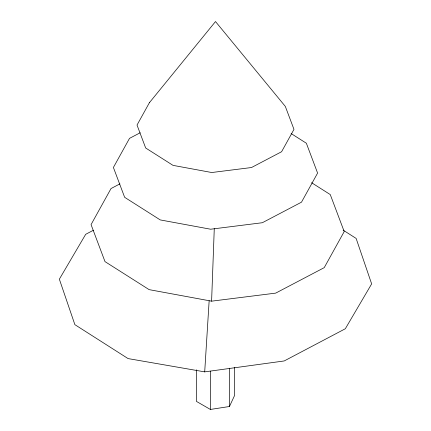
<?xml version="1.0" encoding="UTF-8"?>
<svg xmlns="http://www.w3.org/2000/svg" width="431" height="431" viewBox="0 0 431 431"><rect width="100%" height="100%" fill="white"/><g stroke="black" fill="none" stroke-linecap="round" stroke-linejoin="round"><path stroke-width="0.65" d="M119.91 183.881L111.031 188.541L91.06 224.61L105.002 261.617L149.126 289.637L211.599 301.167L214.272 228.651M93.387 230.262L85.677 234.324L59.354 279.175L74.875 324.656L128.077 358.587L204.703 371.872L209.154 300.719M196.423 369.814L196.423 401.39L210.387 409.45L229.464 406.498L234.577 395.486L234.577 367.271M140.188 132.764L129.51 138.367L113.401 167.465L124.645 197.312L160.24 219.918L210.635 229.222L262.339 222.725L301.49 202.177L317.599 173.079L306.355 143.232L291.103 133.54M204.703 371.872L284.218 360.952L345.323 328.751L371.646 283.9L356.125 238.418L343.108 230.116M211.599 301.167L275.695 293.118L324.231 267.646L344.202 231.571L330.259 194.57L311.591 182.712M229.464 368.203L229.464 406.498M210.387 371.156L210.387 409.45M149.406 102.691L137.026 125.055L145.673 147.995L173.025 165.369L211.761 172.519L251.499 167.53L281.594 151.734L293.974 129.37L285.327 106.425L215.5 21.55L149.406 102.691"/></g></svg>
